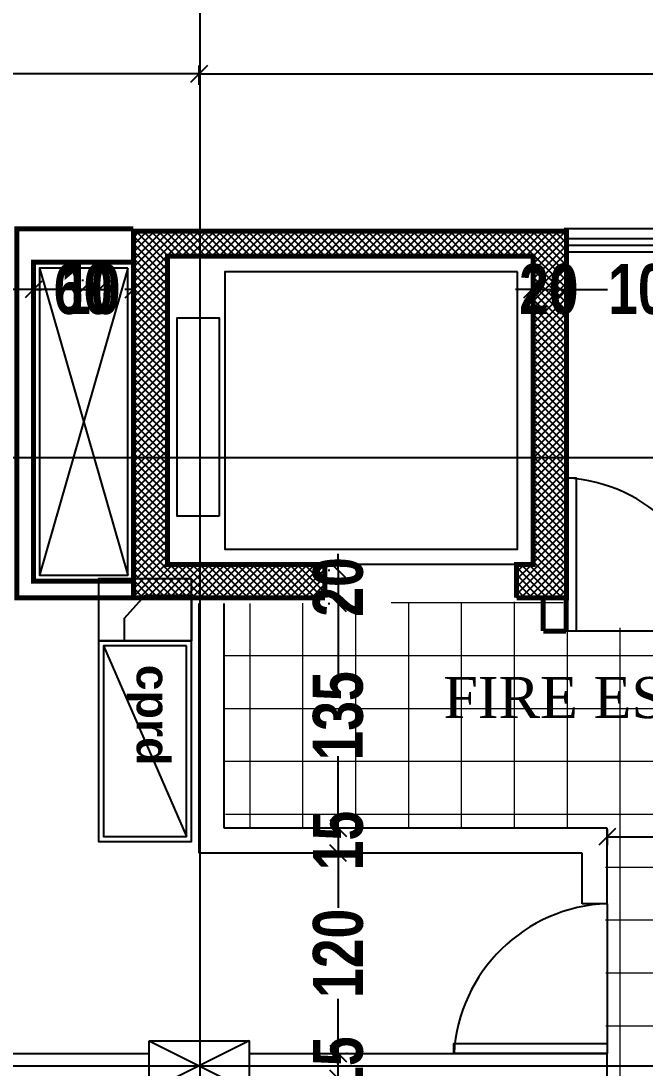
# Model space of a CAD drawing. Extents: x 285329 to 658348, y -83126 to -16980.
# Drawn here: x 359170 to 359545, y -39825 to -39196 of the extents above; entities that cross this region are included whole.
import ezdxf

# ---------------------------------------------------------------- set-up
doc = ezdxf.new("R2010")
doc.units = 0
doc.layers.get('0').update_dxf_attribs({"linetype": 'CONTINUOUS'})
doc.layers.get('DEFPOINTS').update_dxf_attribs({"color": 9, "linetype": 'CONTINUOUS'})
for name, color, linetype in [('AXIS', 1, 'CONTINUOUS'), ('COLUMN', 5, 'CONTINUOUS'), ('DOOR', 4, 'CONTINUOUS'), ('FURNITURE', 4, 'CONTINUOUS'), ('HATCH', 8, 'CONTINUOUS'), ('TEXT', 3, 'CONTINUOUS'), ('WALL', 7, 'CONTINUOUS')]:
    doc.layers.add(name, color=color, linetype=linetype)
doc.layers.add('VIS', color=8, linetype='CONTINUOUS', lineweight=18)
doc.styles.add('CITYBLUEPRINT', font='cityb___.ttf', dxfattribs={"width": 0.8})
doc.styles.add('style2', font='romantic.ttf', dxfattribs={"height": 50})
doc.styles.add('STYLE4', font='arialbd.ttf', dxfattribs={"height": 0.2})
doc.dimstyles.new('50', dxfattribs={"dimtxt": 30, "dimasz": 10, "dimexe": 5, "dimexo": 6, "dimgap": 5, "dimtad": 0, "dimdec": 0, "dimdsep": 46, "dimtxsty": 'CITYBLUEPRINT', "dimblk1": 'OBLIQUE', "dimblk2": 'OBLIQUE', "dimsah": 1, "dimcen": 0.05, "dimdle": 0.03, "dimclre": 22, "dimclrt": 7, "dimadec": 0, "dimazin": 0, "dimtfac": 1, "dimtdec": 0, "dimtix": 1, "dimtmove": 0, "dimatfit": 3, "dimldrblk": 'OBLIQUE', "dimfxl": 1, "dimtolj": 1, "dimtzin": 0, "dimarcsym": 0})

# ---------------------------------------------------------------- blocks, each defined once
blk = doc.blocks.new('COLUMN')
at = {"layer": 'AXIS'}
for p, q in [((236924.7, -9644.26), (236984.7, -9674.26)), ((236984.7, -9644.26), (236924.7, -9674.26))]:
    blk.add_line(p, q, dxfattribs=at)
at = {"layer": 'COLUMN'}
blk.add_lwpolyline([(236924.7, -9644.26), (236984.7, -9644.26), (236984.7, -9674.26), (236924.7, -9674.26)], close=True, dxfattribs=at)
blk = doc.blocks.new('cp')
at = {"layer": 'DOOR'}
blk.add_line((286410.03, -20595.14), (286397.78, -20608.9), dxfattribs=at)
blk.add_lwpolyline([(286425.76, -20581.38), (286369.84, -20581.38), (286369.84, -20618.63), (286425.76, -20618.63)], close=True, dxfattribs=at)
blk.add_lwpolyline([(286397.78, -20608.9), (286369.84, -20608.9), (286369.84, -20581.38), (286410.03, -20581.38), (286410.03, -20595.14)], dxfattribs=at)
blk = doc.blocks.new('_Oblique')
at = {"color": 0, "lineweight": -2}
blk.add_line((-0.5, -0.5), (0.5, 0.5), dxfattribs=at)
blk = doc.blocks.new('*D2525')
at = {"layer": 'DEFPOINTS', "color": 0, "linetype": 'Continuous', "lineweight": 5, "transparency": 16777216}
for p in [(359276.94, -39228.12), (358824.46, -39240.57), (359276.94, -39240.57)]:
    blk.add_point(p, dxfattribs=at)
at = {"layer": 'VIS', "color": 22, "linetype": 'Continuous', "lineweight": -2, "transparency": 16777216}
for p, q in [((358824.46, -39234.57), (358824.46, -39223.12)), ((359276.94, -39234.57), (359276.94, -39223.12))]:
    blk.add_line(p, q, dxfattribs=at)
at = {"layer": 'VIS', "color": 0, "linetype": 'Continuous', "lineweight": -2, "transparency": 16777216}
for p, q in [((358824.43, -39228.12), (359019.83, -39228.12)), ((359276.97, -39228.12), (359081.56, -39228.12))]:
    blk.add_line(p, q, dxfattribs=at)
at = {"layer": 'VIS', "color": 0, "linetype": 'Continuous', "lineweight": -2, "transparency": 16777216, "xscale": 10, "yscale": 10, "zscale": 10, "rotation": 180}
blk.add_blockref('_Oblique', (358824.46, -39228.12), dxfattribs=at)
at = {"layer": 'VIS', "color": 0, "linetype": 'Continuous', "lineweight": -2, "transparency": 16777216, "xscale": 10, "yscale": 10, "zscale": 10}
blk.add_blockref('_Oblique', (359276.94, -39228.12), dxfattribs=at)
at = {"layer": 'VIS', "color": 7, "linetype": 'Continuous', "lineweight": 5, "transparency": 16777216, "insert": (359050.7, -39228.12), "char_height": 30, "attachment_point": 5, "style": 'CITYBLUEPRINT'}
blk.add_mtext('\\A1;452', dxfattribs=at)
blk = doc.blocks.new('*D2526')
at = {"layer": 'DEFPOINTS', "color": 0, "linetype": 'Continuous', "lineweight": 5, "transparency": 16777216}
for p in [(359917.25, -39228.12), (359917.25, -39228.12), (359276.94, -39240.57)]:
    blk.add_point(p, dxfattribs=at)
at = {"layer": 'VIS', "color": 22, "linetype": 'Continuous', "lineweight": -2, "transparency": 16777216}
for p, q in [((359276.94, -39234.57), (359276.94, -39223.12)), ((359917.25, -39222.12), (359917.25, -39223.12))]:
    blk.add_line(p, q, dxfattribs=at)
at = {"layer": 'VIS', "color": 0, "linetype": 'Continuous', "lineweight": -2, "transparency": 16777216}
for p, q in [((359276.91, -39228.12), (359563.6, -39228.12)), ((359917.28, -39228.12), (359630.59, -39228.12))]:
    blk.add_line(p, q, dxfattribs=at)
at = {"layer": 'VIS', "color": 0, "linetype": 'Continuous', "lineweight": -2, "transparency": 16777216, "xscale": 10, "yscale": 10, "zscale": 10, "rotation": 180}
blk.add_blockref('_Oblique', (359276.94, -39228.12), dxfattribs=at)
at = {"layer": 'VIS', "color": 0, "linetype": 'Continuous', "lineweight": -2, "transparency": 16777216, "xscale": 10, "yscale": 10, "zscale": 10}
blk.add_blockref('_Oblique', (359917.25, -39228.12), dxfattribs=at)
at = {"layer": 'VIS', "color": 7, "linetype": 'Continuous', "lineweight": 5, "transparency": 16777216, "insert": (359597.09, -39228.12), "char_height": 30, "attachment_point": 5, "style": 'CITYBLUEPRINT'}
blk.add_mtext('\\A1;640', dxfattribs=at)
blk = doc.blocks.new('*D2554')
at = {"layer": 'DEFPOINTS', "color": 0, "linetype": 'Continuous', "lineweight": 5, "transparency": 16777216}
for p in [(359360.48, -39526.08), (359360.48, -39546.08), (359360.48, -39546.08)]:
    blk.add_point(p, dxfattribs=at)
at = {"layer": 'VIS', "color": 0, "linetype": 'Continuous', "lineweight": -2, "transparency": 16777216}
for p, q in [((359360.48, -39526.08), (359360.48, -39516.08)), ((359360.48, -39526.08), (359360.48, -39546.08)), ((359360.48, -39546.08), (359360.48, -39556.08))]:
    blk.add_line(p, q, dxfattribs=at)
at = {"layer": 'VIS', "color": 22, "linetype": 'Continuous', "lineweight": -2, "transparency": 16777216}
for p, q in [((359354.48, -39526.08), (359355.48, -39526.08)), ((359354.48, -39546.08), (359355.48, -39546.08))]:
    blk.add_line(p, q, dxfattribs=at)
at = {"layer": 'VIS', "color": 0, "linetype": 'Continuous', "lineweight": -2, "transparency": 16777216, "xscale": 10, "yscale": 10, "zscale": 10}
for p, rotation in [((359360.48, -39526.08), 270), ((359360.48, -39546.08), 90)]:
    blk.add_blockref('_Oblique', p, dxfattribs=dict(at, rotation=rotation))
at = {"layer": 'VIS', "color": 7, "linetype": 'Continuous', "lineweight": 5, "transparency": 16777216, "insert": (359360.48, -39536.08), "char_height": 30, "attachment_point": 5, "rotation": 90, "style": 'CITYBLUEPRINT'}
blk.add_mtext('\\A1;20', dxfattribs=at)
blk = doc.blocks.new('*D2577')
at = {"layer": 'DEFPOINTS', "color": 0, "linetype": 'Continuous', "lineweight": 5, "transparency": 16777216}
for p in [(358836.46, -39357.42), (359206.94, -39357.42), (359206.94, -39357.42)]:
    blk.add_point(p, dxfattribs=at)
at = {"layer": 'VIS', "color": 22, "linetype": 'Continuous', "lineweight": -2, "transparency": 16777216}
for p, q in [((358836.46, -39351.42), (358836.46, -39352.42)), ((359206.94, -39351.42), (359206.94, -39352.42))]:
    blk.add_line(p, q, dxfattribs=at)
at = {"layer": 'VIS', "color": 0, "linetype": 'Continuous', "lineweight": -2, "transparency": 16777216}
for p, q in [((358836.43, -39357.42), (358989.33, -39357.42)), ((359206.97, -39357.42), (359054.06, -39357.42))]:
    blk.add_line(p, q, dxfattribs=at)
at = {"layer": 'VIS', "color": 0, "linetype": 'Continuous', "lineweight": -2, "transparency": 16777216, "xscale": 10, "yscale": 10, "zscale": 10, "rotation": 180}
blk.add_blockref('_Oblique', (358836.46, -39357.42), dxfattribs=at)
at = {"layer": 'VIS', "color": 0, "linetype": 'Continuous', "lineweight": -2, "transparency": 16777216, "xscale": 10, "yscale": 10, "zscale": 10}
blk.add_blockref('_Oblique', (359206.94, -39357.42), dxfattribs=at)
at = {"layer": 'VIS', "color": 7, "linetype": 'Continuous', "lineweight": 5, "transparency": 16777216, "insert": (359021.7, -39357.42), "char_height": 30, "attachment_point": 5, "style": 'CITYBLUEPRINT'}
blk.add_mtext('\\A1;370', dxfattribs=at)
blk = doc.blocks.new('*D2578')
at = {"layer": 'DEFPOINTS', "color": 0, "linetype": 'Continuous', "lineweight": 5, "transparency": 16777216}
for p in [(359206.94, -39357.42), (359216.94, -39357.42), (359216.94, -39357.42)]:
    blk.add_point(p, dxfattribs=at)
at = {"layer": 'VIS', "color": 22, "linetype": 'Continuous', "lineweight": -2, "transparency": 16777216}
for p, q in [((359206.94, -39351.42), (359206.94, -39352.42)), ((359216.94, -39351.42), (359216.94, -39352.42))]:
    blk.add_line(p, q, dxfattribs=at)
at = {"layer": 'VIS', "color": 0, "linetype": 'Continuous', "lineweight": -2, "transparency": 16777216}
for p, q in [((359206.94, -39357.42), (359196.94, -39357.42)), ((359206.94, -39357.42), (359216.94, -39357.42)), ((359216.94, -39357.42), (359226.94, -39357.42))]:
    blk.add_line(p, q, dxfattribs=at)
at = {"layer": 'VIS', "color": 0, "linetype": 'Continuous', "lineweight": -2, "transparency": 16777216, "xscale": 10, "yscale": 10, "zscale": 10}
blk.add_blockref('_Oblique', (359206.94, -39357.42), dxfattribs=at)
at = {"layer": 'VIS', "color": 0, "linetype": 'Continuous', "lineweight": -2, "transparency": 16777216, "xscale": 10, "yscale": 10, "zscale": 10, "rotation": 180}
blk.add_blockref('_Oblique', (359216.94, -39357.42), dxfattribs=at)
at = {"layer": 'VIS', "color": 7, "linetype": 'Continuous', "lineweight": 5, "transparency": 16777216, "insert": (359211.94, -39357.42), "char_height": 30, "attachment_point": 5, "style": 'CITYBLUEPRINT'}
blk.add_mtext('\\A1;10', dxfattribs=at)
blk = doc.blocks.new('*D2579')
at = {"layer": 'DEFPOINTS', "color": 0, "linetype": 'Continuous', "lineweight": 5, "transparency": 16777216}
for p in [(359177.47, -39357.42), (359237.47, -39357.42), (359237.47, -39357.42)]:
    blk.add_point(p, dxfattribs=at)
at = {"layer": 'VIS', "color": 22, "linetype": 'Continuous', "lineweight": -2, "transparency": 16777216}
for p, q in [((359177.47, -39351.42), (359177.47, -39352.42)), ((359237.47, -39351.42), (359237.47, -39352.42))]:
    blk.add_line(p, q, dxfattribs=at)
at = {"layer": 'VIS', "color": 0, "linetype": 'Continuous', "lineweight": -2, "transparency": 16777216}
for p, q in [((359177.44, -39357.42), (359182.54, -39357.42)), ((359237.5, -39357.42), (359232.41, -39357.42))]:
    blk.add_line(p, q, dxfattribs=at)
at = {"layer": 'VIS', "color": 0, "linetype": 'Continuous', "lineweight": -2, "transparency": 16777216, "xscale": 10, "yscale": 10, "zscale": 10, "rotation": 180}
blk.add_blockref('_Oblique', (359177.47, -39357.42), dxfattribs=at)
at = {"layer": 'VIS', "color": 0, "linetype": 'Continuous', "lineweight": -2, "transparency": 16777216, "xscale": 10, "yscale": 10, "zscale": 10}
blk.add_blockref('_Oblique', (359237.47, -39357.42), dxfattribs=at)
at = {"layer": 'VIS', "color": 7, "linetype": 'Continuous', "lineweight": 5, "transparency": 16777216, "insert": (359207.47, -39357.42), "char_height": 30, "attachment_point": 5, "style": 'CITYBLUEPRINT'}
blk.add_mtext('\\A1;60', dxfattribs=at)
blk = doc.blocks.new('*D2580')
at = {"layer": 'DEFPOINTS', "color": 0, "linetype": 'Continuous', "lineweight": 5, "transparency": 16777216}
for p in [(359476.94, -39357.42), (359496.94, -39357.42), (359496.94, -39357.42)]:
    blk.add_point(p, dxfattribs=at)
at = {"layer": 'VIS', "color": 22, "linetype": 'Continuous', "lineweight": -2, "transparency": 16777216}
for p, q in [((359476.94, -39351.42), (359476.94, -39352.42)), ((359496.94, -39351.42), (359496.94, -39352.42))]:
    blk.add_line(p, q, dxfattribs=at)
at = {"layer": 'VIS', "color": 0, "linetype": 'Continuous', "lineweight": -2, "transparency": 16777216}
for p, q in [((359476.94, -39357.42), (359466.94, -39357.42)), ((359476.94, -39357.42), (359496.94, -39357.42)), ((359496.94, -39357.42), (359506.94, -39357.42))]:
    blk.add_line(p, q, dxfattribs=at)
at = {"layer": 'VIS', "color": 0, "linetype": 'Continuous', "lineweight": -2, "transparency": 16777216, "xscale": 10, "yscale": 10, "zscale": 10}
blk.add_blockref('_Oblique', (359476.94, -39357.42), dxfattribs=at)
at = {"layer": 'VIS', "color": 0, "linetype": 'Continuous', "lineweight": -2, "transparency": 16777216, "xscale": 10, "yscale": 10, "zscale": 10, "rotation": 180}
blk.add_blockref('_Oblique', (359496.94, -39357.42), dxfattribs=at)
at = {"layer": 'VIS', "color": 7, "linetype": 'Continuous', "lineweight": 5, "transparency": 16777216, "insert": (359486.94, -39357.42), "char_height": 30, "attachment_point": 5, "style": 'CITYBLUEPRINT'}
blk.add_mtext('\\A1;20', dxfattribs=at)
blk = doc.blocks.new('*D2581')
at = {"layer": 'DEFPOINTS', "color": 0, "linetype": 'Continuous', "lineweight": 5, "transparency": 16777216}
for p in [(359496.94, -39357.42), (359601.72, -39357.42), (359601.72, -39357.42)]:
    blk.add_point(p, dxfattribs=at)
at = {"layer": 'VIS', "color": 22, "linetype": 'Continuous', "lineweight": -2, "transparency": 16777216}
for p, q in [((359496.94, -39351.42), (359496.94, -39352.42)), ((359601.72, -39351.42), (359601.72, -39352.42))]:
    blk.add_line(p, q, dxfattribs=at)
at = {"layer": 'VIS', "color": 0, "linetype": 'Continuous', "lineweight": -2, "transparency": 16777216}
for p, q in [((359496.91, -39357.42), (359522.18, -39357.42)), ((359601.75, -39357.42), (359576.48, -39357.42))]:
    blk.add_line(p, q, dxfattribs=at)
at = {"layer": 'VIS', "color": 0, "linetype": 'Continuous', "lineweight": -2, "transparency": 16777216, "xscale": 10, "yscale": 10, "zscale": 10, "rotation": 180}
blk.add_blockref('_Oblique', (359496.94, -39357.42), dxfattribs=at)
at = {"layer": 'VIS', "color": 0, "linetype": 'Continuous', "lineweight": -2, "transparency": 16777216, "xscale": 10, "yscale": 10, "zscale": 10}
blk.add_blockref('_Oblique', (359601.72, -39357.42), dxfattribs=at)
at = {"layer": 'VIS', "color": 7, "linetype": 'Continuous', "lineweight": 5, "transparency": 16777216, "insert": (359549.33, -39357.42), "char_height": 30, "attachment_point": 5, "style": 'CITYBLUEPRINT'}
blk.add_mtext('\\A1;105', dxfattribs=at)
blk = doc.blocks.new('*D2596')
at = {"layer": 'DEFPOINTS', "color": 0, "linetype": 'Continuous', "lineweight": 5, "transparency": 16777216}
for p in [(359521.96, -39675.68), (359672.23, -39684.18), (359672.23, -39686.04)]:
    blk.add_point(p, dxfattribs=at)
at = {"layer": 'VIS', "color": 22, "linetype": 'Continuous', "lineweight": -2, "transparency": 16777216}
for p, q in [((359521.96, -39681.68), (359521.96, -39691.04)), ((359672.23, -39690.18), (359672.23, -39691.04))]:
    blk.add_line(p, q, dxfattribs=at)
at = {"layer": 'VIS', "color": 0, "linetype": 'Continuous', "lineweight": -2, "transparency": 16777216}
for p, q in [((359521.93, -39686.04), (359569.11, -39686.04)), ((359672.26, -39686.04), (359625.08, -39686.04))]:
    blk.add_line(p, q, dxfattribs=at)
at = {"layer": 'VIS', "color": 0, "linetype": 'Continuous', "lineweight": -2, "transparency": 16777216, "xscale": 10, "yscale": 10, "zscale": 10, "rotation": 180}
blk.add_blockref('_Oblique', (359521.96, -39686.04), dxfattribs=at)
at = {"layer": 'VIS', "color": 0, "linetype": 'Continuous', "lineweight": -2, "transparency": 16777216, "xscale": 10, "yscale": 10, "zscale": 10}
blk.add_blockref('_Oblique', (359672.23, -39686.04), dxfattribs=at)
at = {"layer": 'VIS', "color": 7, "linetype": 'Continuous', "lineweight": 5, "transparency": 16777216, "insert": (359597.09, -39686.04), "char_height": 30, "attachment_point": 5, "style": 'CITYBLUEPRINT'}
blk.add_mtext('\\A1;150', dxfattribs=at)
blk = doc.blocks.new('*D2648')
at = {"layer": 'DEFPOINTS', "color": 0, "linetype": 'Continuous', "lineweight": 5, "transparency": 16777216}
for p in [(359359.85, -39816.21), (359360.48, -39816.21), (359359.85, -39831.21)]:
    blk.add_point(p, dxfattribs=at)
at = {"layer": 'VIS', "color": 0, "linetype": 'Continuous', "lineweight": -2, "transparency": 16777216}
for p, q in [((359360.48, -39816.21), (359360.48, -39806.21)), ((359360.48, -39831.21), (359360.48, -39816.21)), ((359360.48, -39831.21), (359360.48, -39841.21))]:
    blk.add_line(p, q, dxfattribs=at)
at = {"layer": 'VIS', "color": 22, "linetype": 'Continuous', "lineweight": -2, "transparency": 16777216}
for p, q in [((359365.85, -39816.21), (359365.48, -39816.21)), ((359365.85, -39831.21), (359365.48, -39831.21))]:
    blk.add_line(p, q, dxfattribs=at)
at = {"layer": 'VIS', "color": 0, "linetype": 'Continuous', "lineweight": -2, "transparency": 16777216, "xscale": 10, "yscale": 10, "zscale": 10}
for p, rotation in [((359360.48, -39816.21), 270), ((359360.48, -39831.21), 90)]:
    blk.add_blockref('_Oblique', p, dxfattribs=dict(at, rotation=rotation))
at = {"layer": 'VIS', "color": 7, "linetype": 'Continuous', "lineweight": 5, "transparency": 16777216, "insert": (359360.48, -39823.71), "char_height": 30, "attachment_point": 5, "rotation": 90, "style": 'CITYBLUEPRINT'}
blk.add_mtext('\\A1;15', dxfattribs=at)
blk = doc.blocks.new('*D2649')
at = {"layer": 'DEFPOINTS', "color": 0, "linetype": 'Continuous', "lineweight": 5, "transparency": 16777216}
for p in [(359360.48, -39546.08), (359360.48, -39546.08), (359359.85, -39680.81)]:
    blk.add_point(p, dxfattribs=at)
at = {"layer": 'VIS', "color": 22, "linetype": 'Continuous', "lineweight": -2, "transparency": 16777216}
for p, q in [((359354.48, -39546.08), (359355.48, -39546.08)), ((359365.85, -39680.81), (359365.48, -39680.81))]:
    blk.add_line(p, q, dxfattribs=at)
at = {"layer": 'VIS', "color": 0, "linetype": 'Continuous', "lineweight": -2, "transparency": 16777216}
for p, q in [((359360.48, -39546.05), (359360.48, -39589.15)), ((359360.48, -39680.84), (359360.48, -39637.74))]:
    blk.add_line(p, q, dxfattribs=at)
at = {"layer": 'VIS', "color": 0, "linetype": 'Continuous', "lineweight": -2, "transparency": 16777216, "xscale": 10, "yscale": 10, "zscale": 10}
for p, rotation in [((359360.48, -39546.08), 90), ((359360.48, -39680.81), 270)]:
    blk.add_blockref('_Oblique', p, dxfattribs=dict(at, rotation=rotation))
at = {"layer": 'VIS', "color": 7, "linetype": 'Continuous', "lineweight": 5, "transparency": 16777216, "insert": (359360.48, -39613.44), "char_height": 30, "attachment_point": 5, "rotation": 90, "style": 'CITYBLUEPRINT'}
blk.add_mtext('\\A1;135', dxfattribs=at)
blk = doc.blocks.new('*D2237')
at = {"layer": 'DEFPOINTS', "color": 0, "linetype": 'Continuous', "lineweight": 5, "transparency": 16777216}
for p in [(359359.85, -39680.81), (359360.48, -39695.81), (359364.74, -39695.81)]:
    blk.add_point(p, dxfattribs=at)
at = {"layer": 'VIS', "color": 0, "linetype": 'Continuous', "lineweight": -2, "transparency": 16777216}
for p, q in [((359360.48, -39680.81), (359360.48, -39670.81)), ((359360.48, -39680.81), (359360.48, -39695.81)), ((359360.48, -39695.81), (359360.48, -39705.81))]:
    blk.add_line(p, q, dxfattribs=at)
at = {"layer": 'VIS', "color": 22, "linetype": 'Continuous', "lineweight": -2, "transparency": 16777216}
for p, q in [((359365.85, -39680.81), (359365.48, -39680.81)), ((359358.74, -39695.81), (359355.48, -39695.81))]:
    blk.add_line(p, q, dxfattribs=at)
at = {"layer": 'VIS', "color": 0, "linetype": 'Continuous', "lineweight": -2, "transparency": 16777216, "xscale": 10, "yscale": 10, "zscale": 10}
for p, rotation in [((359360.48, -39680.81), 270), ((359360.48, -39695.81), 90)]:
    blk.add_blockref('_Oblique', p, dxfattribs=dict(at, rotation=rotation))
at = {"layer": 'VIS', "color": 7, "linetype": 'Continuous', "lineweight": 5, "transparency": 16777216, "insert": (359360.48, -39688.31), "char_height": 30, "attachment_point": 5, "rotation": 90, "style": 'CITYBLUEPRINT'}
blk.add_mtext('\\A1;15', dxfattribs=at)
blk = doc.blocks.new('*D2238')
at = {"layer": 'DEFPOINTS', "color": 0, "linetype": 'Continuous', "lineweight": 5, "transparency": 16777216}
for p in [(359364.74, -39695.81), (359360.48, -39816.21), (359360.48, -39816.21)]:
    blk.add_point(p, dxfattribs=at)
at = {"layer": 'VIS', "color": 22, "linetype": 'Continuous', "lineweight": -2, "transparency": 16777216}
for p, q in [((359358.74, -39695.81), (359355.48, -39695.81)), ((359354.48, -39816.21), (359355.48, -39816.21))]:
    blk.add_line(p, q, dxfattribs=at)
at = {"layer": 'VIS', "color": 0, "linetype": 'Continuous', "lineweight": -2, "transparency": 16777216}
for p, q in [((359360.48, -39695.78), (359360.48, -39728.77)), ((359360.48, -39816.24), (359360.48, -39783.24))]:
    blk.add_line(p, q, dxfattribs=at)
at = {"layer": 'VIS', "color": 0, "linetype": 'Continuous', "lineweight": -2, "transparency": 16777216, "xscale": 10, "yscale": 10, "zscale": 10}
for p, rotation in [((359360.48, -39695.81), 90), ((359360.48, -39816.21), 270)]:
    blk.add_blockref('_Oblique', p, dxfattribs=dict(at, rotation=rotation))
at = {"layer": 'VIS', "color": 7, "linetype": 'Continuous', "lineweight": 5, "transparency": 16777216, "insert": (359360.48, -39756.01), "char_height": 30, "attachment_point": 5, "rotation": 90, "style": 'CITYBLUEPRINT'}
blk.add_mtext('\\A1;120', dxfattribs=at)
blk = doc.blocks.new('huy')
at = {"layer": 'AXIS'}
h = blk.add_hatch(dxfattribs=at)
h.set_pattern_fill('ANSI37', color=256, style=0)
h.set_pattern_definition([(45, (-12919.7087, 458.9356), (-2.24506403, 2.24506403), []), (135, (-12919.7087, 458.9356), (-2.24506403, -2.24506403), [])])
h.paths.add_polyline_path([(322259.9, -40340.58), (322280.3, -40340.58), (322280.3, -40155.5), (322259.9, -40155.5)], flags=17)
h.paths.add_polyline_path([(322259.9, -40340.58), (322259.9, -40360.58), (322374.96, -40360.58), (322374.96, -40340.58)])
h.paths.add_polyline_path([(322259.9, -40140.5), (322259.9, -40155.5), (322500, -40155.5), (322500, -40340.58), (322490, -40340.58), (322490, -40360.58), (322520, -40360.58), (322520, -40140.5)])
at = {"layer": 'FURNITURE'}
blk.add_line((322490, -40340.58), (322374.96, -40340.58), dxfattribs=at)
at = {"layer": 'FURNITURE', "ltscale": 3}
for points in [[(322490.61, -40165), (322314.88, -40165), (322314.88, -40331.45), (322490.61, -40331.45)], [(322311.5, -40311.6), (322286.23, -40311.6), (322286.23, -40192.66), (322311.5, -40192.66)]]:
    blk.add_lwpolyline(points, close=True, dxfattribs=at)
at = {"layer": 'WALL', "ltscale": 3}
blk.add_line((322259.9, -40140.5), (322424.96, -40140.5), dxfattribs=at)
blk.add_line((322259.9, -40140.5), (322424.96, -40140.5), dxfattribs=at)
blk.add_line((322259.9, -40140.5), (322424.96, -40140.5), dxfattribs=at)
at = {"layer": 'WALL', "linetype": 'Continuous', "const_width": 3}
for points in [[(322374.96, -40360.58), (322259.9, -40360.58), (322259.9, -40140.5), (322484.96, -40140.5)], [(322259.9, -40140.5), (322424.96, -40140.5)], [(322259.9, -40140.5), (322424.96, -40140.5)], [(322484.96, -40140.5), (322520, -40140.5), (322520, -40360.58), (322490, -40360.58)], [(322490, -40340.58), (322500, -40340.58), (322500, -40155.5), (322280.3, -40155.5), (322280.3, -40340.58), (322374.96, -40340.58)], [(322374.96, -40340.58), (322374.96, -40360.58)], [(322490, -40340.58), (322490, -40360.58)], [(322500, -40340.58), (322490, -40340.58), (322490, -40360.58)]]:
    blk.add_lwpolyline(points, dxfattribs=at)

msp = doc.modelspace()

# ---------------------------------------------------------------- hatches: boundary and pattern name
at = {"layer": 'VIS', "linetype": 'Continuous', "lineweight": 5}
h = msp.add_hatch(dxfattribs=at)
h.set_pattern_fill('ANSI37', color=256, scale=10, angle=45)
h.set_pattern_definition([(90, (45554.062, -10494.21), (-31.75, 5e-15), []), (180, (45554.062, -10494.21), (-5e-15, -31.75), [])])
edge = h.paths.add_edge_path()
edge.add_line((359291.94, -39546.08), (359495.56, -39544.78))
edge.add_line((359495.56, -39544.78), (359495.56, -39560.51))
edge.add_line((359495.56, -39560.51), (359912.58, -39560.78))
edge.add_line((359912.58, -39560.78), (359912.58, -39680.81))
edge.add_line((359912.58, -39680.81), (359672.23, -39680.81))
edge.add_line((359672.23, -39680.81), (359672.23, -42439.64))
edge.add_line((359672.23, -42439.64), (359521.96, -42438.42))
edge.add_line((359521.96, -42438.42), (359521.96, -40969.99))
edge.add_line((359521.96, -40969.99), (358854.38, -40971.21))
edge.add_line((358854.38, -40971.21), (358851.46, -40793.13))
edge.add_line((358851.46, -40793.13), (359524.09, -40793.13))
edge.add_line((359524.09, -40793.13), (359520.89, -39680.81))
edge.add_line((359520.89, -39680.81), (359293, -39680.81))
edge.add_line((359293, -39680.81), (359291.22, -39546.09))

# ---------------------------------------------------------------- linework, layer by layer
at = {"layer": 'AXIS'}
for p, q in [((359277.46, -39110.73), (359276.94, -42695.1)), ((359234.18, -39344.69), (359181.11, -39529.07)), ((359181.11, -39344.69), (359234.18, -39529.07)), ((358490.76, -39458.25), (360818.48, -39458.25)), ((358484.72, -39823.54), (360820.24, -39823.54))]:
    msp.add_line(p, q, dxfattribs=at)
at = {"layer": 'DOOR'}
msp.add_line((359219.49, -39571.46), (359269.41, -39685.85), dxfattribs=at)
for points in [[(359272.41, -39568.46), (359216.49, -39568.46), (359216.49, -39688.85), (359272.41, -39688.85)], [(359269.41, -39571.46), (359219.49, -39571.46), (359219.49, -39685.85), (359269.41, -39685.85)]]:
    msp.add_lwpolyline(points, close=True, dxfattribs=at)
at = {"layer": 'FURNITURE', "ltscale": 3}
for p, q in [((359698.11, -39321.08), (359496.08, -39321.08)), ((359698.11, -39327.08), (359496.08, -39327.08)), ((359698.11, -39331.08), (359496.08, -39331.08)), ((359698.11, -39335.08), (359496.08, -39335.08))]:
    msp.add_line(p, q, dxfattribs=at)
at = {"layer": 'FURNITURE'}
for p, q in [((359497.44, -39562.51), (359497.44, -39542.51)), ((359497.44, -39562.51), (359497.44, -39542.51)), ((359587.44, -39562.51), (359500.63, -39562.51)), ((359521.96, -39726.21), (359521.96, -39816.21))]:
    msp.add_line(p, q, dxfattribs=at)
at = {"layer": 'FURNITURE', "flags": 128}
for points in [[(359497.44, -39562.51), (359497.44, -39470.55), (359503.44, -39470.55), (359503.44, -39562.51), (359497.44, -39562.51)], [(359521.96, -39816.21), (359429.99, -39816.21), (359429.99, -39810.21), (359521.96, -39810.21), (359521.96, -39816.21)]]:
    msp.add_lwpolyline(points, dxfattribs=at)
at = {"layer": 'FURNITURE'}
for centre, start, end in [((359491.9, -39565.99), 2.08654, 86.67709), ((359525.44, -39821.75), 92.08654, 176.67709)]:
    msp.add_arc(centre, 95.6, start, end, dxfattribs=at)
at = {"layer": 'HATCH', "linetype": 'ByBlock', "ltscale": 3}
msp.add_line((358860.73, -39823.54), (359278.73, -39823.54), dxfattribs=at)
at = {"layer": 'VIS', "linetype": 'Continuous', "lineweight": 5}
for q in [(359521.96, -39695.81), (359521.96, -39704.21)]:
    msp.add_line((359521.96, -39816.21), q, dxfattribs=at)
at = {"layer": 'WALL', "ltscale": 3}
for p, q in [((359497.44, -39562.51), (359497.44, -39542.51)), ((358866.46, -39816.21), (359246.94, -39816.21)), ((359306.94, -39816.21), (359425.26, -39816.21)), ((359306.94, -39816.21), (359425.26, -39816.21)), ((359306.94, -39816.21), (359425.26, -39816.21)), ((359306.94, -39816.21), (359521.96, -39816.21)), ((359521.96, -39835.79), (359521.96, -39816.21))]:
    msp.add_line(p, q, dxfattribs=at)
at = {"layer": 'WALL', "linetype": 'Continuous'}
msp.add_line((359497.44, -39562.51), (359497.44, -39542.51), dxfattribs=at)
msp.add_line((359497.44, -39562.51), (359497.44, -39542.51), dxfattribs=at)
at = {"layer": 'WALL', "linetype": 'Continuous', "ltscale": 3}
for p, q in [((359276.94, -39695.81), (359276.94, -39546.08)), ((359291.94, -39680.81), (359291.94, -39546.08)), ((359521.96, -39680.81), (359291.94, -39680.81)), ((359521.96, -39726.21), (359521.96, -39680.81)), ((359506.96, -39695.81), (359276.94, -39695.81)), ((359506.96, -39726.21), (359506.96, -39695.81)), ((359521.96, -39726.21), (359506.96, -39726.21))]:
    msp.add_line(p, q, dxfattribs=at)
at = {"layer": 'WALL', "linetype": 'Continuous', "const_width": 3}
for points in [[(359237.47, -39321.08), (359177.47, -39321.08), (359167.47, -39321.08), (359167.47, -39532.51), (359167.47, -39542.51), (359237.47, -39542.51)], [(359237.47, -39321.08), (359237.47, -39341.08), (359177.47, -39341.08), (359177.47, -39532.51), (359237.47, -39532.51), (359237.47, -39341.08)], [(359483.58, -39542.51), (359483.58, -39562.51)], [(359497.25, -39542.51), (359497.25, -39562.51)], [(359497.44, -39542.51), (359497.44, -39562.51)], [(359497.25, -39562.51), (359483.58, -39562.51)]]:
    msp.add_lwpolyline(points, dxfattribs=at)
at = {"layer": 'WALL', "linetype": 'Continuous'}
msp.add_lwpolyline([(359234.18, -39344.69), (359181.11, -39344.69), (359181.11, -39529.07), (359234.18, -39529.07)], close=True, dxfattribs=at)

# ---------------------------------------------------------------- block references
at = {"layer": 'VIS', "linetype": 'Continuous', "lineweight": 5}
msp.add_blockref('huy', (36977.58, 818.07), dxfattribs=at)
at = {"layer": 'WALL', "linetype": 'Continuous', "rotation": 180}
msp.add_blockref('cp', (645642.25, -60149.84), dxfattribs=at)
at = {"layer": 'WALL', "linetype": 'Continuous'}
msp.add_blockref('COLUMN', (122322.24, -30164.29), dxfattribs=at)

# ---------------------------------------------------------------- texts
at = {"layer": 'DOOR', "insert": (359259.46, -39643.25), "char_height": 20, "width": 203.8184, "attachment_point": 3, "rotation": 270, "style": 'STYLE4'}
msp.add_mtext('cprd', dxfattribs=at)
at = {"layer": 'TEXT', "insert": (359769.74, -39590.08), "char_height": 24.696, "width": 410.1463, "attachment_point": 3, "style": 'style2'}
msp.add_mtext('FIRE ESCAPE STAIR', dxfattribs=at)

# ---------------------------------------------------------------- dimensions: what is measured, and where the dimension line sits
at = {"layer": 'VIS', "linetype": 'Continuous', "lineweight": 5}
dim = msp.add_linear_dim(base=(359276.94, -39228.12), p1=(358824.46, -39240.57), p2=(359276.94, -39240.57), dimstyle='50', dxfattribs=at)
dim.commit()
dim.dimension.update_dxf_attribs({"geometry": '*D2525', "text_midpoint": (359050.7, -39228.12)})
for base, p1, p2, picture, middle in [((359917.25, -39228.12), (359276.94, -39240.57), (359917.25, -39228.12), '*D2526', (359597.09, -39228.12)), ((359206.94, -39357.42), (358836.46, -39357.42), (359206.94, -39357.42), '*D2577', (359021.7, -39357.42)), ((359237.47, -39357.42), (359177.47, -39357.42), (359237.47, -39357.42), '*D2579', (359207.47, -39357.42)), ((359216.94, -39357.42), (359206.94, -39357.42), (359216.94, -39357.42), '*D2578', (359211.94, -39357.42)), ((359496.94, -39357.42), (359476.94, -39357.42), (359496.94, -39357.42), '*D2580', (359486.94, -39357.42)), ((359601.72, -39357.42), (359496.94, -39357.42), (359601.72, -39357.42), '*D2581', (359549.33, -39357.42)), ((359672.23, -39686.04), (359521.96, -39675.68), (359672.23, -39684.18), '*D2596', (359597.09, -39686.04))]:
    dim = msp.add_linear_dim(base=base, p1=p1, p2=p2, dimstyle='50', override={"dimtmove": 1}, dxfattribs=at)
    dim.commit()
    dim.dimension.update_dxf_attribs({"geometry": picture, "text_midpoint": middle})
for base, p1, p2, picture, middle in [((359360.48, -39546.08), (359360.48, -39526.08), (359360.48, -39546.08), '*D2554', (359360.48, -39536.08)), ((359360.48, -39546.08), (359359.85, -39680.81), (359360.48, -39546.08), '*D2649', (359360.48, -39613.44)), ((359360.48, -39695.81), (359359.85, -39680.81), (359364.74, -39695.81), '*D2237', (359360.48, -39688.31)), ((359360.48, -39816.21), (359364.74, -39695.81), (359360.48, -39816.21), '*D2238', (359360.48, -39756.01)), ((359360.48, -39816.21), (359359.85, -39831.21), (359359.85, -39816.21), '*D2648', (359360.48, -39823.71))]:
    dim = msp.add_linear_dim(base=base, p1=p1, p2=p2, angle=90, dimstyle='50', override={"dimtmove": 1}, dxfattribs=at)
    dim.commit()
    dim.dimension.update_dxf_attribs({"geometry": picture, "text_midpoint": middle})

doc.saveas('drawing.dxf')
